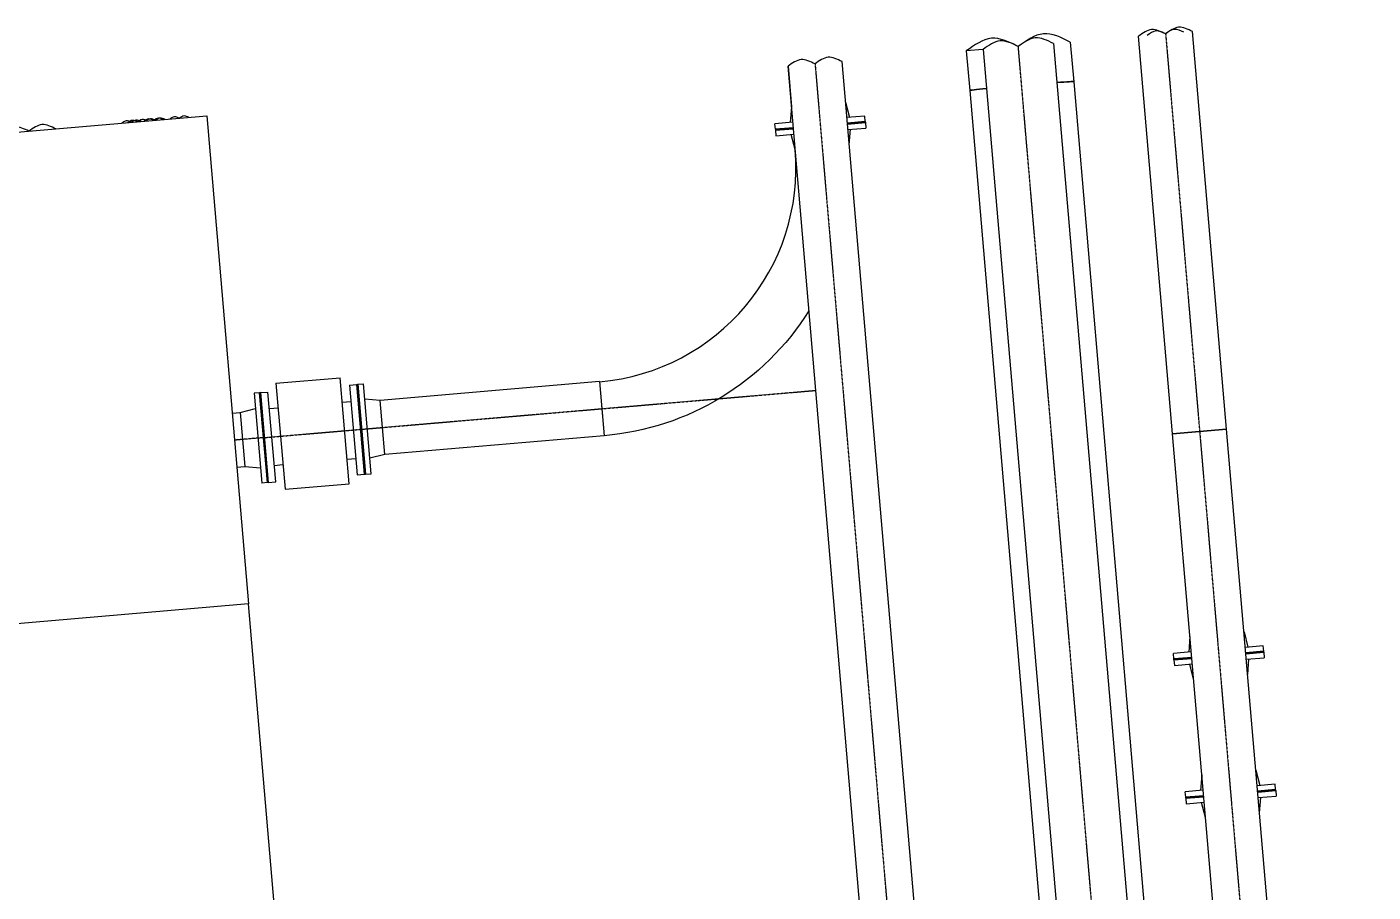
# Model space of a CAD drawing. Header units: millimetres. Extents: x 238021 to 250605, y -32596 to -9848.
# Drawn here: x 245051 to 249229, y -12532 to -9848 of the extents above; entities that cross this region are included whole.
import ezdxf

# ---------------------------------------------------------------- set-up
doc = ezdxf.new("R2010")
doc.units = ezdxf.units.MM
doc.header["$MEASUREMENT"] = 0
doc.linetypes.add('CENTER2', pattern=[1.125, 0.75, -0.125, 0.125, -0.125])
for name, color, linetype in [('Plan-150-DS-B4-404', 1, 'Continuous'), ('Plan-150-SL-B4-094', 14, 'Continuous'), ('Plan-150-SL-B4-095', 14, 'Continuous'), ('Plan-150-SL-B4-216', 85, 'Continuous'), ('Plan-300-CEN-D3-258', 70, 'Continuous'), ('Plan-300-FA-D4-256', 50, 'Continuous'), ('Plan-50-PES-D1-029', 4, 'Continuous'), ('Plan-50-PES-D1-229', 4, 'Continuous'), ('Plan-50-PES-D1-243', 4, 'Continuous'), ('Plan-50-PW-B4-375', 4, 'Continuous'), ('Plan-CENTER', 1, 'CENTER2'), ('Plan-HATCH', 7, 'Continuous'), ('Plan-POLYMER PLATFORM', 2, 'Continuous'), ('Plan-RE', 5, 'Continuous'), ('Plan-SLUDGE TO STRAIN PRESS INLET', 3, 'Continuous')]:
    doc.layers.add(name, color=color, linetype=linetype)

# ---------------------------------------------------------------- blocks, each defined once
blk = doc.blocks.new('*U50')
at = {"layer": 'Plan-300-CEN-D3-258', "color": 0, "linetype": 'ByBlock', "lineweight": -2}
for p, q in [((248289.1, -9894.6), (248299.6, -10017.7)), ((248018.6, -9917.8), (247966.4, -9922.3)), ((247966.4, -9922.3), (247977, -10045.3))]:
    blk.add_line(p, q, dxfattribs=at)
at = {"layer": 'Plan-300-CEN-D3-258', "color": 0, "linetype": 'ByBlock', "lineweight": -2, "extrusion": (0, 0, -1)}
for start_param, end_param in [(2.313756, 3.141593), (0, 0.827837)]:
    blk.add_ellipse((248138.3, -10031.5), major_axis=(-161.3, -13.8), ratio=0.015777, start_param=start_param, end_param=end_param, dxfattribs=at)
at = {"layer": 'Plan-HATCH'}
for points in [[(248127.8, -9908.4), (248099.5, -9894.6), (248042.9, -9867), (247991.9, -9903.8), (247966.4, -9922.3)], [(248289.1, -9894.6), (248260.8, -9880.8), (248204.3, -9853.1), (248153.3, -9890), (248127.8, -9908.4)]]:
    blk.add_open_spline(points, degree=3, dxfattribs=at)
blk = doc.blocks.new('*U51')
at = {"layer": 'Plan-300-FA-D4-256', "color": 0, "linetype": 'ByBlock', "lineweight": -2}
for p, q in [((248236.9, -9899.1), (248599.3, -14131.3)), ((248018.6, -9917.8), (248381, -14150)), ((248385.2, -14199.8), (248512, -15680.1)), ((248603.5, -14181.1), (248730.3, -15661.4)), ((248730.3, -15661.4), (248621.1, -15670.8)), ((248621.1, -15670.8), (248512, -15680.1))]:
    blk.add_line(p, q, dxfattribs=at)
at = {"layer": 'Plan-CENTER'}
for p, q in [((248490.1, -14140.7), (248127.8, -9908.4)), ((248621.1, -15670.8), (248494.4, -14190.5))]:
    blk.add_line(p, q, dxfattribs=at)
at = {"layer": 'Plan-HATCH'}
for points in [[(248127.8, -9908.4), (248108.6, -9899.1), (248070.4, -9880.4), (248035.9, -9905.3), (248018.6, -9917.8)], [(248236.9, -9899.1), (248217.8, -9889.7), (248179.5, -9871), (248145, -9896), (248127.8, -9908.4)]]:
    blk.add_open_spline(points, degree=3, dxfattribs=at)
blk = doc.blocks.new('*U52')
at = {"layer": 'Plan-150-DS-B4-404', "color": 0, "linetype": 'ByBlock', "lineweight": -2}
for p, q in [((245271.7, -13656.3), (245275.3, -13697.9)), ((245439.4, -13642), (245442.9, -13683.5)), ((245454.4, -13817.1), (245533.5, -14740.9)), ((245286.7, -13831.4), (245365.8, -14755.3)), ((245377.2, -14888.8), (245472.3, -15999.5)), ((245544.9, -14874.4), (245640, -15985.2)), ((245556.2, -15992.3), (245472.3, -15999.5)), ((245640, -15985.2), (245556.2, -15992.3))]:
    blk.add_line(p, q, dxfattribs=at)
at = {"layer": 'Plan-CENTER'}
for p, q in [((245359.1, -13690.7), (245355.5, -13649.1)), ((245449.6, -14748.1), (245370.5, -13824.2)), ((245556.2, -15992.3), (245461.1, -14881.6))]:
    blk.add_line(p, q, dxfattribs=at)
at = {"layer": 'Plan-HATCH'}
for points in [[(245141.6, -10164.1), (245126.9, -10156.9), (245097.5, -10142.6), (245071, -10161.7), (245057.8, -10171.3)], [(245057.8, -10171.3), (245043.1, -10164.1), (245013.7, -10149.7), (244987.2, -10168.9), (244973.9, -10178.5)]]:
    blk.add_open_spline(points, degree=3, dxfattribs=at)
blk = doc.blocks.new('*U53')
at = {"layer": 'Plan-150-SL-B4-216', "color": 0, "linetype": 'ByBlock', "lineweight": -2}
for p, q in [((248606.7, -11110.1), (248501, -9876.5)), ((248774.3, -11095.8), (248668.7, -9862.1)), ((248690.5, -11103), (248606.7, -11110.1)), ((248774.3, -11095.8), (248690.5, -11103))]:
    blk.add_line(p, q, dxfattribs=at)
at = {"layer": 'Plan-CENTER'}
blk.add_line((248584.9, -9869.3), (248690.5, -11103), dxfattribs=at)
at = {"layer": 'Plan-HATCH'}
for points in [[(248584.9, -9869.3), (248570.2, -9862.1), (248540.8, -9847.7), (248514.3, -9866.9), (248501, -9876.5)], [(248668.7, -9862.1), (248654, -9854.9), (248624.6, -9840.6), (248598.1, -9859.7), (248584.9, -9869.3)]]:
    blk.add_open_spline(points, degree=3, dxfattribs=at)
blk = doc.blocks.new('*U54')
at = {"layer": 'Plan-150-DS-B4-404', "color": 0, "linetype": 'ByBlock', "lineweight": -2}
for p, q in [((247772.4, -14164.7), (247413.2, -9969.6)), ((247940.1, -14150.3), (247580.9, -9955.3)), ((247856.2, -14157.5), (247772.4, -14164.7)), ((247940.1, -14150.3), (247856.2, -14157.5))]:
    blk.add_line(p, q, dxfattribs=at)
at = {"layer": 'Plan-CENTER'}
blk.add_line((247497.1, -9962.4), (247856.2, -14157.5), dxfattribs=at)
at = {"layer": 'Plan-HATCH'}
for points in [[(247580.9, -9955.3), (247566.2, -9948.1), (247536.8, -9933.7), (247510.3, -9952.9), (247497.1, -9962.4)], [(247497.1, -9962.4), (247482.4, -9955.3), (247453, -9940.9), (247426.5, -9960), (247413.2, -9969.6)]]:
    blk.add_open_spline(points, degree=3, dxfattribs=at)
blk = doc.blocks.new('*U55')
at = {"layer": 'Plan-150-SL-B4-095', "color": 0, "linetype": 'ByBlock', "lineweight": -2}
for p in [(247413.2, -9969.6), (247424, -10095.8)]:
    blk.add_line(p, (247424, -10095.8), dxfattribs=at)
at = {"layer": 'Plan-HATCH'}
for points in [[(247580.9, -9955.3), (247566.2, -9948.1), (247536.8, -9933.7), (247510.3, -9952.9), (247497, -9962.4)], [(247497, -9962.4), (247482.4, -9955.3), (247453, -9940.9), (247426.5, -9960), (247413.2, -9969.6)]]:
    blk.add_open_spline(points, degree=3, dxfattribs=at)
blk = doc.blocks.new('*U56')
at = {"layer": 'Plan-HATCH'}
for points in [[(248641.8, -9864.4), (248631.8, -9859.5), (248611.9, -9849.8), (248593.9, -9862.8), (248584.9, -9869.3)], [(248584.9, -9869.3), (248574.9, -9864.4), (248554.9, -9854.7), (248536.9, -9867.7), (248527.9, -9874.2)]]:
    blk.add_open_spline(points, degree=3, dxfattribs=at)
blk = doc.blocks.new('*U57')
at = {"layer": 'Plan-50-PES-D1-243', "color": 0, "linetype": 'ByBlock', "lineweight": -2}
for p, q in [((245650.9, -13716.1), (245554.4, -12588.3)), ((245711, -13710.9), (245614.5, -12583.2)), ((245970.9, -16746.8), (245713.6, -13740.8)), ((245910.8, -16751.9), (245653.5, -13745.9))]:
    blk.add_line(p, q, dxfattribs=at)
at = {"layer": 'Plan-CENTER'}
for p, q in [((245584.4, -12585.7), (245681, -13713.5)), ((245683.5, -13743.4), (245940.9, -16749.4))]:
    blk.add_line(p, q, dxfattribs=at)
at = {"layer": 'Plan-HATCH'}
for points in [[(245375.4, -10144.1), (245370.1, -10141.5), (245359.6, -10136.4), (245350.1, -10143.2), (245345.3, -10146.7)], [(245405.4, -10141.5), (245400.1, -10139), (245389.6, -10133.8), (245380.1, -10140.7), (245375.4, -10144.1)]]:
    blk.add_open_spline(points, degree=3, dxfattribs=at)
blk = doc.blocks.new('*U58')
at = {"layer": 'Plan-HATCH'}
for points in [[(245450.1, -10137.7), (245444.8, -10135.1), (245434.3, -10130), (245424.8, -10136.8), (245420, -10140.3)], [(245480.1, -10135.1), (245474.9, -10132.6), (245464.3, -10127.4), (245454.8, -10134.3), (245450.1, -10137.7)]]:
    blk.add_open_spline(points, degree=3, dxfattribs=at)
blk = doc.blocks.new('*U59')
at = {"layer": 'Plan-HATCH'}
for points in [[(245524.8, -10131.3), (245519.5, -10128.7), (245509, -10123.6), (245499.5, -10130.4), (245494.8, -10133.9)], [(245554.9, -10128.7), (245549.6, -10126.2), (245539.1, -10121), (245529.6, -10127.9), (245524.8, -10131.3)]]:
    blk.add_open_spline(points, degree=3, dxfattribs=at)
blk = doc.blocks.new('*U60')
at = {"layer": 'Plan-HATCH'}
for points in [[(245444.8, -10138.2), (245439.5, -10135.6), (245429, -10130.4), (245419.4, -10137.3), (245414.7, -10140.7)], [(245474.8, -10135.6), (245469.5, -10133), (245459, -10127.9), (245449.5, -10134.7), (245444.8, -10138.2)]]:
    blk.add_open_spline(points, degree=3, dxfattribs=at)
blk = doc.blocks.new('*U61')
at = {"layer": 'Plan-HATCH'}
for points in [[(245394.9, -10142.4), (245389.7, -10139.8), (245379.1, -10134.7), (245369.6, -10141.6), (245364.9, -10145)], [(245425, -10139.9), (245419.7, -10137.3), (245409.2, -10132.1), (245399.7, -10139), (245394.9, -10142.4)]]:
    blk.add_open_spline(points, degree=3, dxfattribs=at)
blk = doc.blocks.new('*U62')
at = {"layer": 'Plan-HATCH'}
for points in [[(245394.3, -10142.5), (245389.1, -10139.9), (245378.5, -10134.7), (245369, -10141.6), (245364.3, -10145)], [(245424.4, -10139.9), (245419.1, -10137.3), (245408.6, -10132.2), (245399.1, -10139), (245394.3, -10142.5)]]:
    blk.add_open_spline(points, degree=3, dxfattribs=at)
blk = doc.blocks.new('*U64')
at = {"layer": 'Plan-POLYMER PLATFORM', "color": 0, "linetype": 'ByBlock', "lineweight": -2}
for p, q in [((244613.4, -10209.3), (245609.7, -10124)), ((245609.7, -10124), (245739.3, -11638.2)), ((244743, -11723.5), (244613.4, -10209.3)), ((245739.3, -11638.2), (244743, -11723.5)), ((245822.2, -12605.5), (245739.3, -11638.2)), ((244743, -11723.5), (244825.8, -12690.8)), ((245767.3, -12610.2), (245822.2, -12605.5)), ((245822.2, -12605.5), (245907.5, -13601.9)), ((244825.8, -12690.8), (245557.8, -12628.2)), ((245617.9, -12623), (245632.5, -12621.8)), ((245692.6, -12616.6), (245707.2, -12615.4)), ((244911.1, -13687.2), (244825.8, -12690.8)), ((245777.9, -13613), (245792.5, -13611.7)), ((245852.6, -13606.6), (245907.5, -13601.9)), ((244911.1, -13687.2), (245643.1, -13624.5)), ((245703.2, -13619.4), (245717.8, -13618.1))]:
    blk.add_line(p, q, dxfattribs=at)
blk = doc.blocks.new('*U67')
at = {"layer": 'Plan-300-CEN-D3-258', "color": 0, "linetype": 'ByBlock', "lineweight": -2}
for p, q in [((248299.6, -10017.7), (248651.5, -14126.9)), ((247977, -10045.3), (248328.8, -14154.5)), ((248655.7, -14176.7), (248811.4, -15995)), ((248333, -14204.3), (248465.6, -15752.6)), ((248484.3, -15970.9), (248488.7, -16022.7))]:
    blk.add_line(p, q, dxfattribs=at)
for start_param, end_param in [(0, 0.827837), (2.313756, 3.141593)]:
    blk.add_ellipse((248138.3, -10031.5), major_axis=(161.3, 13.8), ratio=0.015777, start_param=start_param, end_param=end_param, dxfattribs=at)
at = {"layer": 'Plan-300-CEN-D3-258', "color": 0, "linetype": 'ByBlock', "lineweight": -2, "extrusion": (0, 0, -1)}
for start_param, end_param in [(2.313756, 3.094706), (6.240316, 7.111022)]:
    blk.add_ellipse((248650.1, -16008.9), major_axis=(-161.3, -13.8), ratio=0.015777, start_param=start_param, end_param=end_param, dxfattribs=at)
blk = doc.blocks.new('*U68')
at = {"layer": 'Plan-150-SL-B4-094', "color": 0, "linetype": 'ByBlock', "lineweight": -2}
for p, q in [((247424, -10095.8), (247420.3, -10144.3)), ((247424, -10095.8), (247424, -10095.8)), ((247591.7, -10081.4), (247591.7, -10081.4)), ((247591.7, -10081.4), (247603.6, -10128.6)), ((247428.1, -10143.6), (247372.5, -10148.4)), ((247373.9, -10165.3), (247372.5, -10148.4)), ((247651.4, -10124.5), (247595.8, -10129.3)), ((247597.2, -10146.2), (247652.9, -10141.4)), ((247652.9, -10141.4), (247651.4, -10124.5)), ((247373.9, -10165.3), (247429.6, -10160.5))]:
    blk.add_line(p, q, dxfattribs=at)
blk = doc.blocks.new('*U69')
at = {"layer": 'Plan-150-SL-B4-094', "color": 0, "linetype": 'ByBlock', "lineweight": -2}
for p, q in [((247652.9, -10141.4), (247597.2, -10146.2)), ((247597.5, -10149.2), (247653.1, -10144.4)), ((247652.9, -10141.4), (247653.1, -10144.4)), ((247429.6, -10160.5), (247373.9, -10165.3)), ((247373.9, -10165.3), (247374.2, -10168.3)), ((247374.2, -10168.3), (247429.8, -10163.5))]:
    blk.add_line(p, q, dxfattribs=at)
blk = doc.blocks.new('*U70')
at = {"layer": 'Plan-150-SL-B4-094', "color": 0, "linetype": 'ByBlock', "lineweight": -2}
for p, q in [((247653.1, -10144.4), (247597.5, -10149.2)), ((247653.1, -10144.4), (247654.6, -10161.4)), ((247429.8, -10163.5), (247374.2, -10168.3)), ((247374.2, -10168.3), (247375.6, -10185.2)), ((247375.6, -10185.2), (247431.3, -10180.5)), ((247435.4, -10228.3), (247423.4, -10181.1)), ((247598.9, -10166.1), (247654.6, -10161.4)), ((247603, -10213.9), (247606.8, -10165.4)), ((247435.4, -10228.3), (247435.4, -10228.3)), ((247603, -10213.9), (247603, -10213.9))]:
    blk.add_line(p, q, dxfattribs=at)
blk = doc.blocks.new('*U73')
at = {"layer": 'Plan-150-SL-B4-094', "color": 0, "linetype": 'ByBlock', "lineweight": -2}
for p, q in [((245824.3, -10953.4), (246023.6, -10936.3)), ((246051.7, -11265.1), (246023.6, -10936.3)), ((245776.6, -10982.5), (245799.5, -10980.6)), ((245776.6, -10982.5), (245800.5, -11261.5)), ((245823.4, -11259.6), (245799.5, -10980.6)), ((245824.3, -10953.4), (245852.5, -11282.2)), ((246052.6, -10958.9), (246075.5, -10957)), ((246052.6, -10958.9), (246076.5, -11237.9)), ((246099.4, -11235.9), (246075.5, -10957)), ((246030.1, -11012.5), (246057, -11010.2)), ((245803.9, -11031.9), (245830.8, -11029.6)), ((246045.2, -11188.9), (246072.1, -11186.6)), ((245819, -11208.3), (245845.9, -11205.9)), ((246076.5, -11237.9), (246099.4, -11235.9)), ((245800.5, -11261.5), (245823.4, -11259.6)), ((245852.5, -11282.2), (246051.7, -11265.1))]:
    blk.add_line(p, q, dxfattribs=at)
at = {"layer": 'Plan-CENTER'}
blk.add_line((245788.6, -11122), (246087.5, -11096.4), dxfattribs=at)
blk = doc.blocks.new('*U80')
at = {"layer": 'Plan-150-SL-B4-094', "color": 0, "linetype": 'ByBlock', "lineweight": -2}
for p, q in [((245773.6, -10982.8), (245756.7, -10984.3)), ((245756.7, -10984.3), (245780.6, -11263.2)), ((245797.5, -11261.8), (245773.6, -10982.8)), ((245713.6, -11044), (245760.8, -11032.1)), ((245713.6, -11044), (245728, -11211.7)), ((245728, -11211.7), (245776.5, -11215.4)), ((245797.5, -11261.8), (245780.6, -11263.2))]:
    blk.add_line(p, q, dxfattribs=at)
at = {"layer": 'Plan-CENTER'}
blk.add_line((245785.6, -11122.3), (245720.8, -11127.8), dxfattribs=at)
blk = doc.blocks.new('*U81')
at = {"layer": 'Plan-150-SL-B4-094', "color": 0, "linetype": 'ByBlock', "lineweight": -2}
for p, q in [((245776.6, -10982.5), (245773.6, -10982.8)), ((245773.6, -10982.8), (245797.5, -11261.8)), ((245800.5, -11261.5), (245776.6, -10982.5)), ((245800.5, -11261.5), (245797.5, -11261.8))]:
    blk.add_line(p, q, dxfattribs=at)
blk = doc.blocks.new('*U82')
at = {"layer": 'Plan-150-SL-B4-094', "color": 0, "linetype": 'ByBlock', "lineweight": -2}
for p, q in [((246075.5, -10957), (246078.5, -10956.7)), ((246075.5, -10957), (246099.4, -11235.9)), ((246102.4, -11235.7), (246078.5, -10956.7)), ((246099.4, -11235.9), (246102.4, -11235.7))]:
    blk.add_line(p, q, dxfattribs=at)
blk = doc.blocks.new('*U83')
at = {"layer": 'Plan-150-SL-B4-094', "color": 0, "linetype": 'ByBlock', "lineweight": -2}
for p, q in [((246078.5, -10956.7), (246095.5, -10955.2)), ((246078.5, -10956.7), (246102.4, -11235.7)), ((246119.4, -11234.2), (246095.5, -10955.2)), ((246148.1, -11006.8), (246099.6, -11003.1)), ((246162.4, -11174.5), (246148.1, -11006.8)), ((246162.4, -11174.5), (246115.3, -11186.4)), ((246102.4, -11235.7), (246119.4, -11234.2))]:
    blk.add_line(p, q, dxfattribs=at)
at = {"layer": 'Plan-CENTER'}
blk.add_line((246090.5, -11096.2), (246155.2, -11090.6), dxfattribs=at)
blk = doc.blocks.new('*U88')
at = {"layer": 'Plan-150-SL-B4-094', "color": 0, "linetype": 'ByBlock', "lineweight": -2}
for p, q in [((245688.7, -11046.1), (245713.6, -11044)), ((245703, -11213.8), (245728, -11211.7))]:
    blk.add_line(p, q, dxfattribs=at)
at = {"layer": 'Plan-CENTER'}
blk.add_line((245720.8, -11127.8), (245695.8, -11130), dxfattribs=at)
blk = doc.blocks.new('*U99')
at = {"layer": 'Plan-150-SL-B4-216', "color": 0, "linetype": 'ByBlock', "lineweight": -2}
for p, q in [((248606.7, -11110.1), (248690.5, -11103)), ((249061, -16416.4), (248606.7, -11110.1)), ((248690.5, -11103), (248774.3, -11095.8)), ((249228.6, -16402), (248774.3, -11095.8)), ((249144.8, -16409.2), (249061, -16416.4)), ((249228.6, -16402), (249144.8, -16409.2))]:
    blk.add_line(p, q, dxfattribs=at)
at = {"layer": 'Plan-CENTER'}
blk.add_line((248690.5, -11103), (249144.8, -16409.2), dxfattribs=at)
blk = doc.blocks.new('*U107')
at = {"layer": 'Plan-SLUDGE TO STRAIN PRESS INLET', "color": 0, "linetype": 'ByBlock', "lineweight": -2}
for p, q in [((248828.2, -11725.1), (248828.2, -11725.1)), ((248828.2, -11725.1), (248840.1, -11772.2)), ((248660.5, -11739.4), (248656.8, -11787.9)), ((248660.5, -11739.4), (248660.5, -11739.4)), ((248888, -11768.1), (248832.3, -11772.9)), ((248889.4, -11785.1), (248888, -11768.1)), ((248664.6, -11787.3), (248609, -11792)), ((248610.4, -11809), (248609, -11792)), ((248610.4, -11809), (248666.1, -11804.2)), ((248833.8, -11789.8), (248889.4, -11785.1))]:
    blk.add_line(p, q, dxfattribs=at)
blk = doc.blocks.new('*U108')
at = {"layer": 'Plan-SLUDGE TO STRAIN PRESS INLET', "color": 0, "linetype": 'ByBlock', "lineweight": -2}
for p, q in [((248666.1, -11804.2), (248610.4, -11809)), ((248610.7, -11812), (248610.4, -11809)), ((248610.7, -11812), (248666.4, -11807.2)), ((248889.4, -11785.1), (248833.8, -11789.8)), ((248834, -11792.8), (248889.7, -11788.1)), ((248889.7, -11788.1), (248889.4, -11785.1))]:
    blk.add_line(p, q, dxfattribs=at)
blk = doc.blocks.new('*U109')
at = {"layer": 'Plan-SLUDGE TO STRAIN PRESS INLET', "color": 0, "linetype": 'ByBlock', "lineweight": -2}
for p, q in [((248666.4, -11807.2), (248610.7, -11812)), ((248610.7, -11812), (248612.1, -11828.9)), ((248889.7, -11788.1), (248834, -11792.8)), ((248835.5, -11809.8), (248891.1, -11805)), ((248839.6, -11857.6), (248843.3, -11809.1)), ((248889.7, -11788.1), (248891.1, -11805)), ((248612.1, -11828.9), (248667.8, -11824.1)), ((248671.9, -11872), (248660, -11824.8)), ((248839.6, -11857.6), (248839.6, -11857.6)), ((248671.9, -11872), (248671.9, -11872))]:
    blk.add_line(p, q, dxfattribs=at)
blk = doc.blocks.new('*U111')
at = {"layer": 'Plan-SLUDGE TO STRAIN PRESS INLET', "color": 0, "linetype": 'ByBlock', "lineweight": -2}
for p, q in [((248865, -12154.3), (248865, -12154.3)), ((248865, -12154.3), (248876.9, -12201.5)), ((248697.3, -12168.7), (248693.6, -12217.2)), ((248697.3, -12168.7), (248697.3, -12168.7)), ((248701.4, -12216.5), (248645.7, -12221.3)), ((248647.2, -12238.2), (248645.7, -12221.3)), ((248647.2, -12238.2), (248702.8, -12233.5)), ((248924.7, -12197.4), (248869.1, -12202.2)), ((248870.5, -12219.1), (248926.2, -12214.3)), ((248926.2, -12214.3), (248924.7, -12197.4))]:
    blk.add_line(p, q, dxfattribs=at)
blk = doc.blocks.new('*U112')
at = {"layer": 'Plan-SLUDGE TO STRAIN PRESS INLET', "color": 0, "linetype": 'ByBlock', "lineweight": -2}
for p, q in [((248702.8, -12233.5), (248647.2, -12238.2)), ((248647.4, -12241.2), (248647.2, -12238.2)), ((248647.4, -12241.2), (248703.1, -12236.4)), ((248926.2, -12214.3), (248870.5, -12219.1)), ((248870.8, -12222.1), (248926.4, -12217.3)), ((248926.4, -12217.3), (248926.2, -12214.3))]:
    blk.add_line(p, q, dxfattribs=at)
blk = doc.blocks.new('*U113')
at = {"layer": 'Plan-SLUDGE TO STRAIN PRESS INLET', "color": 0, "linetype": 'ByBlock', "lineweight": -2}
for p, q in [((248703.1, -12236.4), (248647.4, -12241.2)), ((248926.4, -12217.3), (248870.8, -12222.1)), ((248872.2, -12239), (248927.9, -12234.3)), ((248876.3, -12286.9), (248880, -12238.4)), ((248926.4, -12217.3), (248927.9, -12234.3)), ((248647.4, -12241.2), (248648.9, -12258.1)), ((248648.9, -12258.1), (248704.6, -12253.4)), ((248708.6, -12301.2), (248696.7, -12254.1)), ((248708.6, -12301.2), (248708.6, -12301.2)), ((248876.3, -12286.9), (248876.3, -12286.9))]:
    blk.add_line(p, q, dxfattribs=at)
blk = doc.blocks.new('*U72')
at = {"layer": 'Plan-150-SL-B4-095', "color": 0, "linetype": 'ByBlock', "lineweight": -2}
blk.add_line((246828.7, -10948.5), (246843.1, -11116.2), dxfattribs=at)
blk.add_arc((246771.9, -10285.1), 665.9, 274.8936, 4.8936, dxfattribs=at)
at = {"layer": 'Plan-150-SL-B4-095', "color": 0, "linetype": 'ByBlock', "lineweight": -2, "extrusion": (0, 3.87367e-30, -1)}
blk.add_arc((-246771.9, -10285.1), 834.1, 212.1412, 265.1064, dxfattribs=at)
at = {"layer": 'Plan-CENTER'}
blk.add_line((246835.9, -11032.4), (247499.3, -10975.6), dxfattribs=at)
blk = doc.blocks.new('*U89')
at = {"layer": 'Plan-150-SL-B4-095', "color": 0, "linetype": 'ByBlock', "lineweight": -2}
for p, q in [((246828.7, -10948.5), (246148.1, -11006.8)), ((246828.7, -10948.5), (246835.9, -11032.4)), ((246835.9, -11032.4), (246843.1, -11116.2)), ((246843.1, -11116.2), (246162.4, -11174.5))]:
    blk.add_line(p, q, dxfattribs=at)
at = {"layer": 'Plan-CENTER'}
blk.add_line((246155.2, -11090.6), (246835.9, -11032.4), dxfattribs=at)
blk = doc.blocks.new('*U700')
at = {"layer": 'Plan-150-SL-B4-095'}
for name in ['*U72', '*U89']:
    blk.add_blockref(name, (0, 0), dxfattribs=at)

msp = doc.modelspace()

# ---------------------------------------------------------------- block references
at = {"layer": 'Plan-150-DS-B4-404'}
for name in ['*U54', '*U52']:
    msp.add_blockref(name, (0, 0), dxfattribs=at)
at = {"layer": 'Plan-150-SL-B4-094'}
for name in ['*U68', '*U69', '*U70', '*U73', '*U80', '*U81', '*U82', '*U83', '*U88']:
    msp.add_blockref(name, (0, 0), dxfattribs=at)
at = {"layer": 'Plan-150-SL-B4-095'}
for name in ['*U55', '*U700']:
    msp.add_blockref(name, (0, 0), dxfattribs=at)
at = {"layer": 'Plan-150-SL-B4-216'}
for name in ['*U53', '*U99']:
    msp.add_blockref(name, (0, 0), dxfattribs=at)
at = {"layer": 'Plan-300-CEN-D3-258'}
for name in ['*U50', '*U67']:
    msp.add_blockref(name, (0, 0), dxfattribs=at)
at = {"layer": 'Plan-300-FA-D4-256'}
msp.add_blockref('*U51', (0, 0), dxfattribs=at)
at = {"layer": 'Plan-50-PES-D1-029'}
msp.add_blockref('*U59', (0, 0), dxfattribs=at)
at = {"layer": 'Plan-50-PES-D1-229'}
msp.add_blockref('*U58', (0, 0), dxfattribs=at)
at = {"layer": 'Plan-50-PES-D1-243'}
msp.add_blockref('*U57', (0, 0), dxfattribs=at)
at = {"layer": 'Plan-50-PW-B4-375'}
msp.add_blockref('*U60', (0, 0), dxfattribs=at)
at = {"layer": 'Plan-POLYMER PLATFORM'}
msp.add_blockref('*U64', (0, 0), dxfattribs=at)
at = {"layer": 'Plan-RE'}
for name in ['*U56', '*U62', '*U61']:
    msp.add_blockref(name, (0, 0), dxfattribs=at)
at = {"layer": 'Plan-SLUDGE TO STRAIN PRESS INLET'}
for name in ['*U107', '*U108', '*U109', '*U111', '*U112', '*U113']:
    msp.add_blockref(name, (0, 0), dxfattribs=at)

doc.saveas('drawing.dxf')
